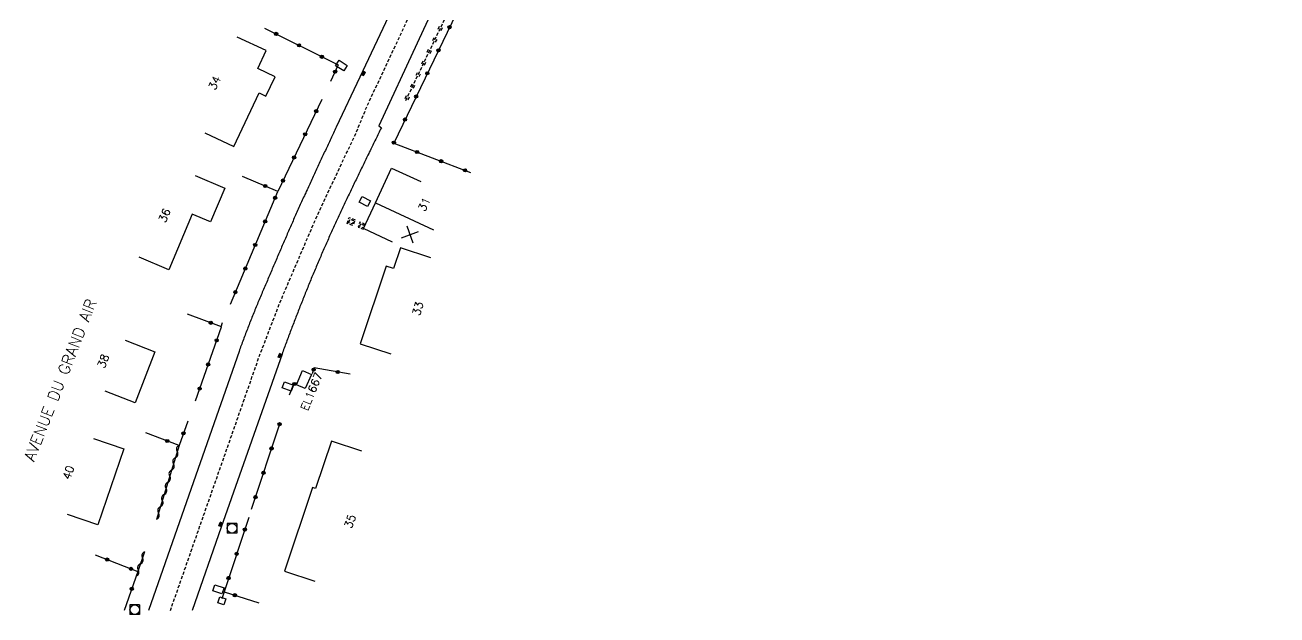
# Model space of a CAD drawing. Header units: millimetres. Extents: x 108999 to 110000, y 127999 to 129001.
# Drawn here: x 109561 to 109756.5, y 127999.3 to 128091.4 of the extents above; entities that cross this region are included whole.
import ezdxf
from ezdxf.enums import TextEntityAlignment as Align

# ---------------------------------------------------------------- set-up
doc = ezdxf.new("R2010")
doc.units = ezdxf.units.MM
doc.linetypes.add('DASHED', pattern=[0.75, 0.5, -0.25])
doc.layers.get('0').update_dxf_attribs({"linetype": 'CONTINUOUS'})
for name, color, linetype in [('W0001', 6, 'DASHED'), ('W0008', 7, 'CONTINUOUS'), ('W0100', 7, 'CONTINUOUS'), ('W0112', 1, 'DASHED'), ('W0220', 5, 'DASHED'), ('W0310', 3, 'CONTINUOUS'), ('W0322', 7, 'CONTINUOUS'), ('W0400', 7, 'CONTINUOUS'), ('W0420', 7, 'CONTINUOUS'), ('W0984', 7, 'CONTINUOUS'), ('W0989', 7, 'CONTINUOUS'), ('W0991', 7, 'CONTINUOUS'), ('W1102', 7, 'CONTINUOUS'), ('W1471', 7, 'CONTINUOUS')]:
    doc.layers.add(name, color=color, linetype=linetype)
doc.styles.get("Standard").update_dxf_attribs({"font": 'romans.shx', "width": 0.85})

# ---------------------------------------------------------------- blocks, each defined once
blk = doc.blocks.new('t322o')
at = {"color": 0, "linetype": 'Continuous'}
for radius in [0.25, 0.15]:
    blk.add_circle((0, 0), radius, dxfattribs=at)
blk = doc.blocks.new('t310o')
at = {"color": 0, "linetype": 'Continuous'}
for centre, start, end in [((-0.5, 0.38), 216.8699, 323.1304), ((0.5, -0.37), 36.8699, 143.1303)]:
    blk.add_arc(centre, 0.625, start, end, dxfattribs=at)
blk = doc.blocks.new('t220o')
at = {"color": 0, "linetype": 'Continuous'}
for p, q in [((-0.25, 0.25), (0.25, 0.25)), ((-0.25, -0.25), (0.25, -0.25))]:
    blk.add_line(p, q, dxfattribs=at)
blk = doc.blocks.new('t991o')
at = {"color": 0, "linetype": 'Continuous'}
for p, q in [((-1, 1), (1, -1)), ((-1, -1), (1, 1))]:
    blk.add_line(p, q, dxfattribs=at)
blk = doc.blocks.new('T400')
for p, q in [((-0.15, 0.3), (0.15, 0.3)), ((-0.15, -0.25), (-0.15, 0.3)), ((-0.15, 0.15), (0.15, 0.15)), ((-0.15, 0), (0.15, 0)), ((0.15, 0.3), (0.15, -0.25)), ((-0.15, -0.15), (0.15, -0.15)), ((-0.15, -0.25), (-0.15, -0.3)), ((-0.15, -0.3), (0.15, -0.3)), ((0.15, -0.3), (0.15, -0.25))]:
    blk.add_line(p, q)
blk = doc.blocks.new('T420')
for p, q in [((0.75, 0.75), (-0.75, 0.75)), ((-0.75, 0.75), (-0.75, -0.75)), ((0.75, 0.75), (0.75, -0.75)), ((0.75, -0.75), (-0.75, -0.75))]:
    blk.add_line(p, q)
blk.add_ellipse((0, 0), major_axis=(-0.53, 0.53), ratio=1, start_param=3.926991, end_param=10.210176)
blk = doc.blocks.new('t112o')
at = {"color": 0, "linetype": 'Continuous'}
for p, q in [((-0.5, 0.5), (0.5, 0.5)), ((-0.5, -0.5), (-0.5, 0.5)), ((0.5, 0.5), (0.5, -0.5)), ((0.5, -0.5), (-0.5, -0.5))]:
    blk.add_line(p, q, dxfattribs=at)
blk = doc.blocks.new('T1471')
at = {"color": 0, "linetype": 'Continuous', "flags": 128}
blk.add_lwpolyline([(-0.75, -0.5), (-0.75, 0.5), (0.75, 0.5), (0.75, -0.5), (-0.75, -0.5)], dxfattribs=at)

msp = doc.modelspace()

# ---------------------------------------------------------------- linework, layer by layer
at = {"layer": 'W0001', "flags": 128}
msp.add_lwpolyline([(109583.69, 128000), (109583.85, 128000.48), (109597.57, 128039.68), (109600.83, 128048.17), (109606.62, 128061.68), (109612.63, 128074.44), (109614.39, 128078.7), (109637.95, 128129.01), (109640.44, 128133.69), (109642.48, 128137.08), (109644.94, 128140.39), (109657.01, 128154.02), (109666.11, 128162.84), (109737.96, 128231.1), (109754.71, 128247), (109756.72, 128248.86), (109758.37, 128249.66), (109764.43, 128252.62), (109763.06, 128239.32), (109761.06, 128233.58), (109752.64, 128212.54), (109743.15, 128188.96), (109735.74, 128170.59), (109729.5, 128155.14), (109727.61, 128150.05), (109726.43, 128146.54), (109725.92, 128142.29), (109726.26, 128139.61), (109727.63, 128136.48), (109729.26, 128134.29), (109731.43, 128132.07), (109735.85, 128128.85), (109740.59, 128126.02), (109784.13, 128102.26), (109789.05, 128099.31)], dxfattribs=at)
at = {"layer": 'W0008', "flags": 128}
for points in [[(109636.15, 128131.66), (109613.26, 128083.25), (109609.6, 128075.46), (109609.49, 128075.23), (109609.39, 128075.01), (109609.28, 128074.78), (109609.17, 128074.55), (109609.06, 128074.33), (109608.96, 128074.1), (109608.85, 128073.88), (109608.74, 128073.65), (109608.64, 128073.42), (109608.53, 128073.2), (109608.42, 128072.97), (109608.32, 128072.75), (109608.21, 128072.52), (109608.1, 128072.29), (109608, 128072.07), (109607.89, 128071.84), (109607.78, 128071.61), (109607.68, 128071.39), (109607.57, 128071.16), (109607.47, 128070.93), (109607.36, 128070.71), (109607.25, 128070.48), (109607.15, 128070.25), (109607.04, 128070.03), (109606.94, 128069.8), (109606.83, 128069.57), (109606.73, 128069.35), (109606.62, 128069.12), (109606.51, 128068.89), (109606.41, 128068.66), (109606.3, 128068.43), (109606.2, 128068.2), (109606.09, 128067.97), (109605.98, 128067.74), (109605.88, 128067.51), (109605.77, 128067.28), (109605.66, 128067.05), (109605.56, 128066.82), (109605.45, 128066.59), (109605.35, 128066.36), (109605.24, 128066.13), (109605.13, 128065.9), (109605.03, 128065.67), (109604.92, 128065.44), (109604.82, 128065.21), (109604.71, 128064.98), (109604.61, 128064.75), (109604.5, 128064.52), (109604.4, 128064.29), (109604.29, 128064.06), (109604.19, 128063.83), (109604.08, 128063.6), (109603.98, 128063.37), (109603.87, 128063.14), (109603.77, 128062.91), (109603.66, 128062.68), (109603.56, 128062.45), (109603.46, 128062.22), (109603.35, 128061.98), (109603.25, 128061.75), (109603.15, 128061.52), (109603.04, 128061.29), (109602.94, 128061.06), (109602.84, 128060.83), (109602.74, 128060.6), (109602.64, 128060.38), (109602.54, 128060.15), (109602.44, 128059.93), (109602.34, 128059.7), (109602.24, 128059.47), (109602.14, 128059.25), (109602.04, 128059.02), (109601.94, 128058.79), (109601.85, 128058.57), (109601.75, 128058.34), (109601.65, 128058.11), (109601.55, 128057.89), (109601.45, 128057.66), (109601.36, 128057.43), (109601.26, 128057.21), (109601.16, 128056.98), (109601.06, 128056.75), (109600.97, 128056.53), (109600.87, 128056.3), (109600.77, 128056.07), (109600.68, 128055.85), (109600.58, 128055.62), (109600.48, 128055.39), (109600.39, 128055.16), (109600.29, 128054.94), (109600.19, 128054.71), (109600.09, 128054.48), (109600, 128054.26), (109599.9, 128054.03), (109599.8, 128053.8), (109599.71, 128053.57), (109599.61, 128053.35), (109599.51, 128053.12), (109599.42, 128052.89), (109599.32, 128052.66), (109599.22, 128052.43), (109599.12, 128052.21), (109599.02, 128051.98), (109598.93, 128051.75), (109598.83, 128051.52), (109598.73, 128051.29), (109598.63, 128051.06), (109598.53, 128050.83), (109598.43, 128050.6), (109598.34, 128050.38), (109598.24, 128050.15), (109598.14, 128049.92), (109598.04, 128049.69), (109597.95, 128049.46), (109597.85, 128049.23), (109597.75, 128049), (109597.66, 128048.77), (109597.56, 128048.54), (109597.46, 128048.31), (109597.37, 128048.09), (109597.27, 128047.86), (109597.18, 128047.63), (109597.08, 128047.4), (109596.99, 128047.17), (109596.89, 128046.94), (109596.8, 128046.7), (109596.7, 128046.47), (109596.61, 128046.24), (109596.52, 128046.01), (109596.43, 128045.78), (109596.34, 128045.55), (109596.25, 128045.32), (109596.15, 128045.09), (109596.06, 128044.86), (109595.97, 128044.63), (109595.88, 128044.4), (109595.79, 128044.17), (109595.71, 128043.94), (109595.62, 128043.71), (109595.53, 128043.48), (109595.44, 128043.24), (109595.35, 128043.01), (109595.27, 128042.78), (109595.18, 128042.55), (109595.09, 128042.32), (109595.01, 128042.08), (109594.92, 128041.85), (109594.83, 128041.62), (109594.75, 128041.39), (109594.66, 128041.16), (109594.58, 128040.92), (109594.49, 128040.69), (109594.41, 128040.46), (109585.47, 128014.88), (109580.27, 128000)], [(109640.19, 128127.33), (109616.23, 128075.65), (109616.64, 128075.37), (109616.53, 128075.15), (109616.42, 128074.93), (109616.31, 128074.7), (109616.2, 128074.48), (109616.08, 128074.25), (109615.97, 128074.03), (109615.86, 128073.8), (109615.75, 128073.58), (109615.64, 128073.35), (109615.53, 128073.13), (109615.42, 128072.9), (109615.31, 128072.68), (109615.2, 128072.46), (109615.09, 128072.23), (109614.98, 128072.01), (109614.87, 128071.78), (109614.76, 128071.56), (109614.66, 128071.33), (109614.55, 128071.11), (109614.44, 128070.88), (109614.33, 128070.66), (109614.22, 128070.43), (109614.11, 128070.21), (109614, 128069.98), (109613.89, 128069.76), (109613.78, 128069.53), (109613.67, 128069.3), (109613.56, 128069.07), (109613.45, 128068.85), (109613.34, 128068.62), (109613.23, 128068.39), (109613.12, 128068.17), (109613.01, 128067.94), (109612.9, 128067.71), (109612.79, 128067.49), (109612.68, 128067.26), (109612.57, 128067.03), (109612.46, 128066.81), (109612.35, 128066.58), (109612.24, 128066.35), (109612.13, 128066.12), (109612.02, 128065.9), (109611.91, 128065.67), (109611.81, 128065.44), (109611.7, 128065.21), (109611.59, 128064.99), (109611.48, 128064.76), (109611.37, 128064.53), (109611.26, 128064.3), (109611.16, 128064.07), (109611.05, 128063.85), (109610.95, 128063.63), (109610.84, 128063.4), (109610.74, 128063.18), (109610.63, 128062.96), (109610.53, 128062.73), (109610.42, 128062.51), (109610.32, 128062.29), (109610.21, 128062.06), (109610.11, 128061.84), (109610.01, 128061.62), (109609.9, 128061.39), (109609.8, 128061.17), (109609.69, 128060.94), (109609.59, 128060.72), (109609.49, 128060.5), (109609.38, 128060.27), (109609.28, 128060.05), (109609.18, 128059.82), (109609.07, 128059.6), (109608.97, 128059.37), (109608.87, 128059.15), (109608.76, 128058.93), (109608.66, 128058.7), (109608.56, 128058.48), (109608.46, 128058.25), (109608.36, 128058.03), (109608.26, 128057.8), (109608.16, 128057.58), (109608.06, 128057.35), (109607.95, 128057.12), (109607.85, 128056.9), (109607.76, 128056.67), (109607.66, 128056.45), (109607.56, 128056.22), (109607.46, 128055.99), (109607.36, 128055.76), (109607.26, 128055.53), (109607.16, 128055.3), (109607.06, 128055.07), (109606.96, 128054.84), (109606.86, 128054.61), (109606.77, 128054.38), (109606.67, 128054.15), (109606.57, 128053.92), (109606.47, 128053.69), (109606.38, 128053.46), (109606.28, 128053.23), (109606.18, 128053), (109606.09, 128052.77), (109605.99, 128052.54), (109605.89, 128052.31), (109605.8, 128052.08), (109605.7, 128051.85), (109605.61, 128051.62), (109605.51, 128051.38), (109605.42, 128051.15), (109605.32, 128050.92), (109605.23, 128050.69), (109605.14, 128050.46), (109605.04, 128050.23), (109604.95, 128049.99), (109604.85, 128049.76), (109604.76, 128049.53), (109604.67, 128049.3), (109604.57, 128049.07), (109604.48, 128048.83), (109604.39, 128048.6), (109604.3, 128048.37), (109604.2, 128048.14), (109604.11, 128047.91), (109604.02, 128047.68), (109603.93, 128047.45), (109603.84, 128047.22), (109603.75, 128046.99), (109603.66, 128046.76), (109603.57, 128046.53), (109603.48, 128046.3), (109603.39, 128046.07), (109603.3, 128045.83), (109603.21, 128045.6), (109603.12, 128045.37), (109603.03, 128045.14), (109602.95, 128044.91), (109602.86, 128044.68), (109602.77, 128044.45), (109602.68, 128044.22), (109602.59, 128043.99), (109602.51, 128043.76), (109602.42, 128043.52), (109602.33, 128043.29), (109602.24, 128043.06), (109602.16, 128042.83), (109602.07, 128042.6), (109601.98, 128042.37), (109601.9, 128042.13), (109601.81, 128041.9), (109601.73, 128041.67), (109601.64, 128041.44), (109601.55, 128041.21), (109601.47, 128040.97), (109601.38, 128040.74), (109601.3, 128040.51), (109601.22, 128040.28), (109601.13, 128040.04), (109591.61, 128013.01), (109587.09, 128000)]]:
    msp.add_lwpolyline(points, dxfattribs=at)
at = {"layer": 'W0100', "flags": 128}
for points in [[(109589.06, 128074.6), (109593.58, 128072.46), (109597.55, 128080.81), (109598.61, 128080.31), (109600.05, 128083.34), (109597.36, 128084.63), (109598.66, 128087.42), (109594.13, 128089.53)], [(109587.56, 128067.9), (109592.17, 128065.95), (109589.94, 128060.69), (109587.09, 128061.87), (109583.42, 128053.21), (109578.82, 128055.16)], [(109618.37, 128057.52), (109613.84, 128059.64), (109615.73, 128063.67), (109618.24, 128069.08), (109622.78, 128066.97)], [(109624.38, 128055.07), (109619.64, 128056.64), (109618.56, 128053.4), (109617.39, 128053.79), (109613.35, 128041.64), (109618.1, 128040.06)], [(109576.62, 128042.21), (109581.28, 128040.39), (109578.17, 128032.43), (109573.51, 128034.25)], [(109571.66, 128026.86), (109576.4, 128025.25), (109572.37, 128013.39), (109567.63, 128015)], [(109613.57, 128024.9), (109608.83, 128026.48), (109606.37, 128019.09), (109605.9, 128019.24), (109601.49, 128006.19), (109606.23, 128004.59)]]:
    msp.add_lwpolyline(points, dxfattribs=at)
msp.add_lwpolyline([(109603.41, 128035.23), (109604.34, 128037.48), (109605.74, 128036.86), (109604.76, 128034.67)], close=True, dxfattribs=at)
at = {"layer": 'W0112', "flags": 128}
for points in [[(109611.3, 128060.42), (109611.61, 128061.38), (109612.53, 128061.01), (109612.23, 128060.12)], [(109611.55, 128060.55), (109611.73, 128061.12), (109612.29, 128060.9), (109612.11, 128060.37)]]:
    msp.add_lwpolyline(points, close=True, dxfattribs=at)
for points in [[(109614.13, 128060.24), (109613.29, 128060.65), (109613, 128059.86), (109613.79, 128059.55), (109613.84, 128059.64)], [(109614.04, 128060.07), (109613.39, 128060.39), (109613.25, 128059.98), (109613.88, 128059.73)]]:
    msp.add_lwpolyline(points, dxfattribs=at)
at = {"layer": 'W0220', "flags": 128}
msp.add_lwpolyline([(109640.05, 128120.62), (109620.41, 128079.57)], dxfattribs=at)
at = {"layer": 'W0310', "flags": 128}
for points in [[(109585.04, 128025.78), (109581.52, 128014.24)], [(109579.65, 128009.2), (109578.59, 128006.13)]]:
    msp.add_lwpolyline(points, dxfattribs=at)
at = {"layer": 'W0322', "flags": 128}
for points in [[(109659.69, 128129.17), (109649.29, 128135.66), (109642.94, 128123.54), (109618.57, 128072.98), (109630.56, 128068.39)], [(109598.41, 128090.92), (109609.9, 128085.17), (109608.7, 128082.6)], [(109607.33, 128079.76), (109600.46, 128065.44), (109594.96, 128067.79)], [(109593.06, 128047.86), (109600.47, 128065.44)], [(109587.6, 128032.77), (109591.66, 128044.31), (109586.38, 128046.29)], [(109591.64, 128044.32), (109591.83, 128044.97)], [(109611.79, 128036.92), (109606.15, 128037.88), (109605.84, 128036.99)], [(109602.28, 128033.67), (109602.95, 128035.42), (109603.4, 128035.28)], [(109586.42, 128029.56), (109585.04, 128025.79), (109579.87, 128027.76)], [(109596.35, 128015.82), (109600.76, 128029.18)], [(109595.95, 128014.56), (109592.07, 128002.94), (109597.49, 128001.22)], [(109571.95, 128008.71), (109578.59, 128006.13), (109576.49, 128000)], [(109592.07, 128002.95), (109591.74, 128001.87)]]:
    msp.add_lwpolyline(points, dxfattribs=at)
at = {"layer": 'W1102', "flags": 128}
msp.add_lwpolyline([(109615.73, 128063.67), (109624.79, 128059.44)], dxfattribs=at)

# ---------------------------------------------------------------- block references
at = {"layer": 'W0112', "rotation": 251.0876231709984}
msp.add_blockref('t112o', (109591.71, 128001.54), dxfattribs=at)
at = {"layer": 'W0220', "rotation": 244.4367837212407}
for p in [(109625.81, 128090.85), (109624.95, 128089.05), (109624.09, 128087.24), (109623.22, 128085.44), (109622.36, 128083.63), (109621.5, 128081.83), (109620.63, 128080.02)]:
    msp.add_blockref('t220o', p, dxfattribs=at)
at = {"layer": 'W0310'}
for p, rotation in [((109584.75, 128024.83), 253.0490725834312), ((109584.17, 128022.92), 253.0490725834312), ((109583.58, 128021), 253.0490725834312), ((109583, 128019.09), 253.0490725834312), ((109582.42, 128017.18), 253.0490725834312), ((109581.83, 128015.26), 253.0490725834312), ((109579.33, 128008.25), 251.003899777299), ((109578.67, 128006.36), 251.003899777299)]:
    msp.add_blockref('t310o', p, dxfattribs=dict(at, rotation=rotation))
at = {"layer": 'W0322'}
for p, rotation in [((109627.28, 128091.06), 244.2616412601309), ((109600.2, 128090.02), 333.4446076657322), ((109603.78, 128088.24), 333.4446076657322), ((109625.55, 128087.46), 244.2616412601309), ((109607.35, 128086.45), 333.4446076657322), ((109609.41, 128084.13), 245.0260450946533), ((109623.81, 128083.86), 244.2616412601309), ((109622.07, 128080.25), 244.2616412601309), ((109606.47, 128077.95), 244.3744777432359), ((109620.33, 128076.65), 244.2616412601309), ((109604.74, 128074.35), 244.3744777432359), ((109618.6, 128073.05), 244.2616412601309), ((109622.23, 128071.58), 339.0579525111393), ((109603.01, 128070.74), 244.3744777432359), ((109625.97, 128070.15), 339.0579525111393), ((109601.28, 128067.13), 244.3744777432359), ((109629.71, 128068.72), 339.0579525111393), ((109598.51, 128066.28), 156.9018355434851), ((109600.05, 128064.45), 67.14063227194279), ((109598.49, 128060.76), 67.14063227194279), ((109596.94, 128057.08), 67.14063227194279), ((109595.39, 128053.39), 67.14063227194279), ((109593.83, 128049.71), 67.14063227194279), ((109590.01, 128044.93), 159.4875524123893), ((109590.92, 128042.2), 70.60791839154523), ((109589.59, 128038.43), 70.60791839154523), ((109606.06, 128037.62), 250.3556090699164), ((109609.82, 128037.26), 170.3892653259189), ((109588.26, 128034.65), 70.60791839154523), ((109603.07, 128035.38), 343.2394601815209), ((109600.74, 128029.11), 71.72172784848794), ((109583.19, 128026.49), 159.0708959314146), ((109585.73, 128027.68), 249.9433437739517), ((109599.49, 128025.32), 71.72172784848794), ((109598.23, 128021.52), 71.72172784848794), ((109596.98, 128017.72), 71.72172784848794), ((109595.32, 128012.66), 251.5354961238264), ((109594.05, 128008.87), 251.5354961238264), ((109573.82, 128007.98), 338.7639816878292), ((109577.54, 128006.53), 338.7639816878292), ((109592.78, 128005.08), 251.5354961238264), ((109577.66, 128003.41), 251.076933452883), ((109593.74, 128002.41), 342.3163083928836)]:
    msp.add_blockref('t322o', p, dxfattribs=dict(at, rotation=rotation))
at = {"layer": 'W0400'}
for p, rotation in [((109613.85, 128083.85), 334.6938472116852), ((109600.77, 128039.82), 160.5938011480335), ((109591.5, 128013.47), 160.5938011471654)]:
    msp.add_blockref('T400', p, dxfattribs=dict(at, rotation=rotation))
at = {"layer": 'W0420'}
for p in [(109593.31, 128012.86), (109578.13, 128000.15)]:
    msp.add_blockref('T420', p, dxfattribs=at)
at = {"layer": 'W0991', "rotation": 64.96004151066113}
msp.add_blockref('t991o', (109621.13, 128058.69), dxfattribs=at)
at = {"layer": 'W1471'}
for p, rotation in [((109610.4, 128085.08), 327.4117776046363), ((109614.07, 128063.86), 151.7906912866291), ((109602.03, 128034.98), 160.5938011487562), ((109591.19, 128003.33), 160.8627028107827)]:
    msp.add_blockref('T1471', p, dxfattribs=dict(at, rotation=rotation))

# ---------------------------------------------------------------- texts
at = {"layer": 'W0984'}
msp.add_text('EL1667', height=1.25, rotation=67.5117, dxfattribs=at).set_placement((109605.72, 128034.21), align=Align.MIDDLE)
at = {"layer": 'W0989'}
msp.add_text('AVENUE DU GRAND AIR', height=1.75, rotation=68.5637, dxfattribs=at).set_placement((109566.48, 128036.01), align=Align.MIDDLE)
at = {"layer": 'W0991'}
for s, rotation, p in [('34', 64.3487, (109590.58, 128082.38)), ('31', 65.06, (109623.33, 128063.43)), ('36', 67.1018, (109582.77, 128061.69)), ('33', 73.2352, (109622.33, 128047.15)), ('38', 68.6825, (109573.2, 128038.96)), ('40', 71.2439, (109567.76, 128021.57)), ('35', 70.1182, (109611.74, 128013.95))]:
    msp.add_text(s, height=1.25, rotation=rotation, dxfattribs=at).set_placement(p, align=Align.MIDDLE)

doc.saveas('drawing.dxf')
